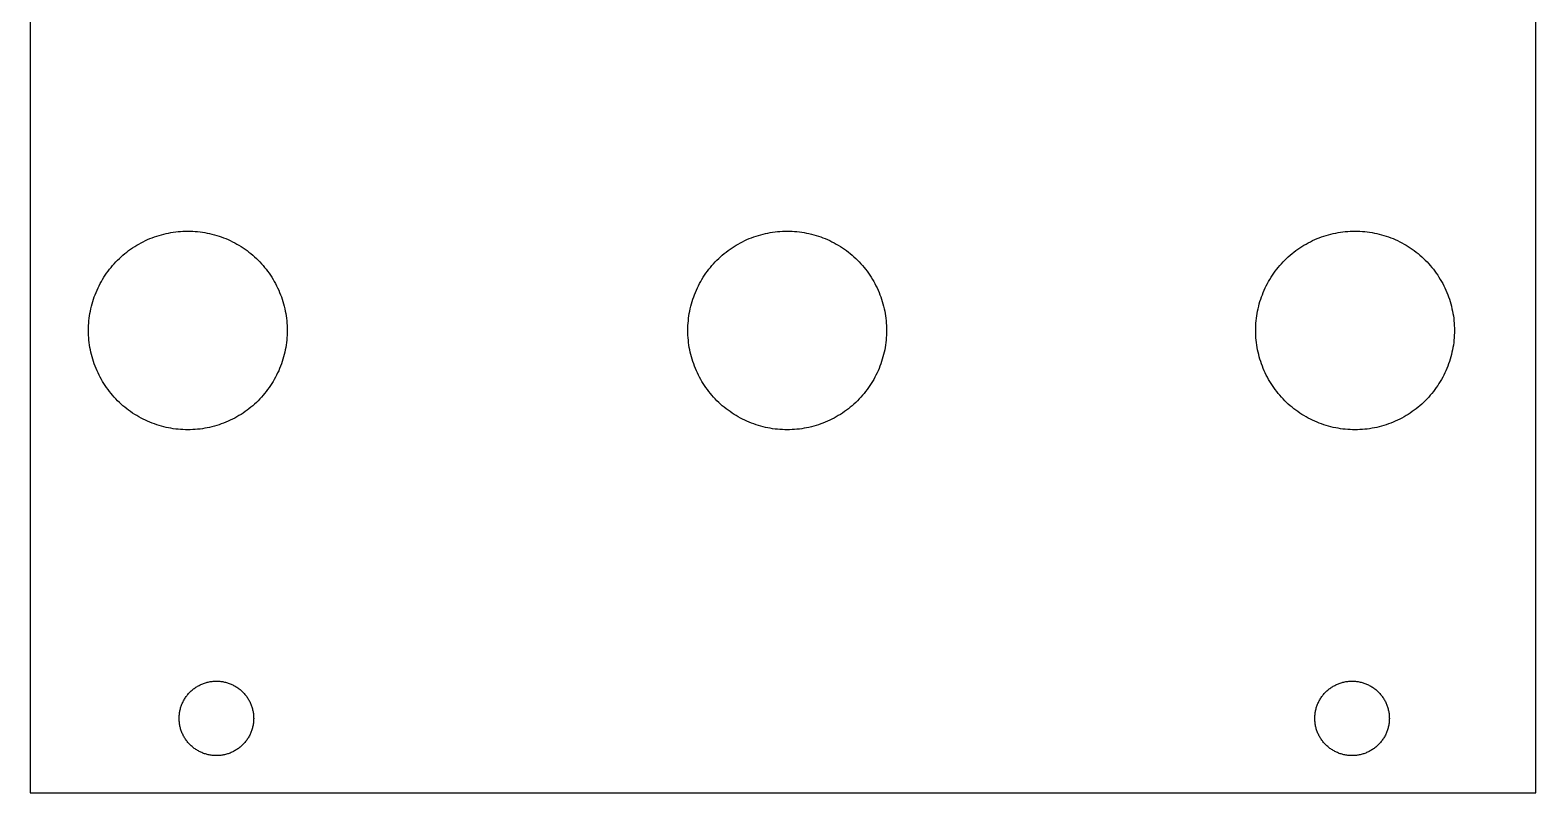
# Model space of a CAD drawing. Extents: x 2 to 63, y 0 to 129.
# Drawn here: x 2 to 62.6, y 0.3 to 31 of the extents above; entities that cross this region are included whole.
import ezdxf

# ---------------------------------------------------------------- set-up
doc = ezdxf.new("R2010")
doc.units = 0

msp = doc.modelspace()

# ---------------------------------------------------------------- linework, layer by layer
at = {"color": 34, "true_color": 0x008000}
for points in [[(2.01041, 0.3175, 0), (62.630304, 0.3175, 0), (62.630304, 128.817624, 0), (2.01041, 128.817624, 0), (2.01041, 0.3175, 0)], [(4.360418, 18.937478, 0), (4.361688, 19.035522, 0), (4.365244, 19.13382, 0), (4.37134, 19.23161, 0), (4.379722, 19.329654, 0), (4.39039, 19.42719, 0), (4.403598, 19.524472, 0), (4.419346, 19.621246, 0), (4.43738, 19.717766, 0), (4.4577, 19.813778, 0), (4.480306, 19.909282, 0), (4.505198, 20.004278, 0), (4.53263, 20.098512, 0), (4.562348, 20.192238, 0), (4.594352, 20.284948, 0), (4.628388, 20.37715, 0), (4.664964, 20.468082, 0), (4.703572, 20.558506, 0), (4.744466, 20.64766, 0), (4.787646, 20.735798, 0), (4.832858, 20.823174, 0), (4.880102, 20.909026, 0), (4.929378, 20.993862, 0), (4.98094, 21.077428, 0), (5.034534, 21.159724, 0), (5.09016, 21.24075, 0), (5.147564, 21.320252, 0), (5.207, 21.398484, 0), (5.268468, 21.474938, 0), (5.33146, 21.550122, 0), (5.396738, 21.623782, 0), (5.46354, 21.695664, 0), (5.531866, 21.766022, 0), (5.602224, 21.834348, 0), (5.674106, 21.90115, 0), (5.747766, 21.966428, 0), (5.82295, 22.02942, 0), (5.899404, 22.090888, 0), (5.977636, 22.150324, 0), (6.057138, 22.207728, 0), (6.138164, 22.263354, 0), (6.22046, 22.316948, 0), (6.304026, 22.36851, 0), (6.388862, 22.417786, 0), (6.474714, 22.46503, 0), (6.56209, 22.510242, 0), (6.650228, 22.553422, 0), (6.739382, 22.594316, 0), (6.829806, 22.632924, 0), (6.920738, 22.6695, 0), (7.01294, 22.703536, 0), (7.10565, 22.73554, 0), (7.199376, 22.765258, 0), (7.29361, 22.79269, 0), (7.388606, 22.817582, 0), (7.48411, 22.840188, 0), (7.580122, 22.860508, 0), (7.676642, 22.878542, 0), (7.773416, 22.89429, 0), (7.870698, 22.907498, 0), (7.968234, 22.918166, 0), (8.066278, 22.926548, 0), (8.164068, 22.932644, 0), (8.262366, 22.9362, 0), (8.36041, 22.93747, 0), (8.458454, 22.9362, 0), (8.556752, 22.932644, 0), (8.654542, 22.926548, 0), (8.752586, 22.918166, 0), (8.850122, 22.907498, 0), (8.947404, 22.89429, 0), (9.044178, 22.878542, 0), (9.140698, 22.860508, 0), (9.23671, 22.840188, 0), (9.332214, 22.817582, 0), (9.42721, 22.79269, 0), (9.521444, 22.765258, 0), (9.61517, 22.73554, 0), (9.70788, 22.703536, 0), (9.800082, 22.6695, 0), (9.891014, 22.632924, 0), (9.981438, 22.594316, 0), (10.070592, 22.553422, 0), (10.15873, 22.510242, 0), (10.246106, 22.46503, 0), (10.331958, 22.417786, 0), (10.416794, 22.36851, 0), (10.50036, 22.316948, 0), (10.582656, 22.263354, 0), (10.663682, 22.207728, 0), (10.743184, 22.150324, 0), (10.821416, 22.090888, 0), (10.89787, 22.02942, 0), (10.973054, 21.966428, 0), (11.046714, 21.90115, 0), (11.118596, 21.834348, 0), (11.188954, 21.766022, 0), (11.25728, 21.695664, 0), (11.324082, 21.623782, 0), (11.38936, 21.550122, 0), (11.452352, 21.474938, 0), (11.51382, 21.398484, 0), (11.573256, 21.320252, 0), (11.63066, 21.24075, 0), (11.686286, 21.159724, 0), (11.73988, 21.077428, 0), (11.791442, 20.993862, 0), (11.840718, 20.909026, 0), (11.887962, 20.823174, 0), (11.933174, 20.735798, 0), (11.976354, 20.64766, 0), (12.017248, 20.558506, 0), (12.055856, 20.468082, 0), (12.092432, 20.37715, 0), (12.126468, 20.284948, 0), (12.158472, 20.192238, 0), (12.18819, 20.098512, 0), (12.215622, 20.004278, 0), (12.240514, 19.909282, 0), (12.26312, 19.813778, 0), (12.28344, 19.717766, 0), (12.301474, 19.621246, 0), (12.317222, 19.524472, 0), (12.33043, 19.42719, 0), (12.341098, 19.329654, 0), (12.34948, 19.23161, 0), (12.355576, 19.13382, 0), (12.359132, 19.035522, 0), (12.360402, 18.937478, 0), (12.359132, 18.839434, 0), (12.355576, 18.741136, 0), (12.34948, 18.643346, 0), (12.341098, 18.545302, 0), (12.33043, 18.447766, 0), (12.317222, 18.350484, 0), (12.301474, 18.25371, 0), (12.28344, 18.15719, 0), (12.26312, 18.061178, 0), (12.240514, 17.965674, 0), (12.215622, 17.870678, 0), (12.18819, 17.776444, 0), (12.158472, 17.682718, 0), (12.126468, 17.590008, 0), (12.092432, 17.497806, 0), (12.055856, 17.406874, 0), (12.017248, 17.31645, 0), (11.976354, 17.227296, 0), (11.933174, 17.139158, 0), (11.887962, 17.051782, 0), (11.840718, 16.96593, 0), (11.791442, 16.881094, 0), (11.73988, 16.797528, 0), (11.686286, 16.715232, 0), (11.63066, 16.634206, 0), (11.573256, 16.554704, 0), (11.51382, 16.476472, 0), (11.452352, 16.400018, 0), (11.38936, 16.324834, 0), (11.324082, 16.251174, 0), (11.25728, 16.179292, 0), (11.188954, 16.108934, 0), (11.118596, 16.040608, 0), (11.046714, 15.973806, 0), (10.973054, 15.908528, 0), (10.89787, 15.845536, 0), (10.821416, 15.784068, 0), (10.743184, 15.724632, 0), (10.663682, 15.667228, 0), (10.582656, 15.611602, 0), (10.50036, 15.558008, 0), (10.416794, 15.506446, 0), (10.331958, 15.45717, 0), (10.246106, 15.409926, 0), (10.15873, 15.364714, 0), (10.070592, 15.321534, 0), (9.981438, 15.28064, 0), (9.891014, 15.242032, 0), (9.800082, 15.205456, 0), (9.70788, 15.17142, 0), (9.61517, 15.139416, 0), (9.521444, 15.109698, 0), (9.42721, 15.082266, 0), (9.332214, 15.057374, 0), (9.23671, 15.034768, 0), (9.140698, 15.014448, 0), (9.044178, 14.996414, 0), (8.947404, 14.980666, 0), (8.850122, 14.967458, 0), (8.752586, 14.95679, 0), (8.654542, 14.948408, 0), (8.556752, 14.942312, 0), (8.458454, 14.938756, 0), (8.36041, 14.937486, 0), (8.262366, 14.938756, 0), (8.164068, 14.942312, 0), (8.066278, 14.948408, 0), (7.968234, 14.95679, 0), (7.870698, 14.967458, 0), (7.773416, 14.980666, 0), (7.676642, 14.996414, 0), (7.580122, 15.014448, 0), (7.48411, 15.034768, 0), (7.388606, 15.057374, 0), (7.29361, 15.082266, 0), (7.199376, 15.109698, 0), (7.10565, 15.139416, 0), (7.01294, 15.17142, 0), (6.920738, 15.205456, 0), (6.829806, 15.242032, 0), (6.739382, 15.28064, 0), (6.650228, 15.321534, 0), (6.56209, 15.364714, 0), (6.474714, 15.409926, 0), (6.388862, 15.45717, 0), (6.304026, 15.506446, 0), (6.22046, 15.558008, 0), (6.138164, 15.611602, 0), (6.057138, 15.667228, 0), (5.977636, 15.724632, 0), (5.899404, 15.784068, 0), (5.82295, 15.845536, 0), (5.747766, 15.908528, 0), (5.674106, 15.973806, 0), (5.602224, 16.040608, 0), (5.531866, 16.108934, 0), (5.46354, 16.179292, 0), (5.396738, 16.251174, 0), (5.33146, 16.324834, 0), (5.268468, 16.400018, 0), (5.207, 16.476472, 0), (5.147564, 16.554704, 0), (5.09016, 16.634206, 0), (5.034534, 16.715232, 0), (4.98094, 16.797528, 0), (4.929378, 16.881094, 0), (4.880102, 16.96593, 0), (4.832858, 17.051782, 0), (4.787646, 17.139158, 0), (4.744466, 17.227296, 0), (4.703572, 17.31645, 0), (4.664964, 17.406874, 0), (4.628388, 17.497806, 0), (4.594352, 17.590008, 0), (4.562348, 17.682718, 0), (4.53263, 17.776444, 0), (4.505198, 17.870678, 0), (4.480306, 17.965674, 0), (4.4577, 18.061178, 0), (4.43738, 18.15719, 0), (4.419346, 18.25371, 0), (4.403598, 18.350484, 0), (4.39039, 18.447766, 0), (4.379722, 18.545302, 0), (4.37134, 18.643346, 0), (4.365244, 18.741136, 0), (4.361688, 18.839434, 0), (4.360418, 18.937478, 0)], [(28.490418, 18.937478, 0), (28.491688, 19.035522, 0), (28.495244, 19.13382, 0), (28.50134, 19.23161, 0), (28.509722, 19.329654, 0), (28.52039, 19.42719, 0), (28.533598, 19.524472, 0), (28.549346, 19.621246, 0), (28.56738, 19.717766, 0), (28.5877, 19.813778, 0), (28.610306, 19.909282, 0), (28.635198, 20.004278, 0), (28.66263, 20.098512, 0), (28.692348, 20.192238, 0), (28.724352, 20.284948, 0), (28.758388, 20.37715, 0), (28.794964, 20.468082, 0), (28.833572, 20.558506, 0), (28.874466, 20.64766, 0), (28.917646, 20.735798, 0), (28.962858, 20.823174, 0), (29.010102, 20.909026, 0), (29.059378, 20.993862, 0), (29.11094, 21.077428, 0), (29.164534, 21.159724, 0), (29.22016, 21.24075, 0), (29.277564, 21.320252, 0), (29.337, 21.398484, 0), (29.398468, 21.474938, 0), (29.46146, 21.550122, 0), (29.526738, 21.623782, 0), (29.59354, 21.695664, 0), (29.661866, 21.766022, 0), (29.732224, 21.834348, 0), (29.804106, 21.90115, 0), (29.877766, 21.966428, 0), (29.95295, 22.02942, 0), (30.029404, 22.090888, 0), (30.107636, 22.150324, 0), (30.187138, 22.207728, 0), (30.268164, 22.263354, 0), (30.35046, 22.316948, 0), (30.434026, 22.36851, 0), (30.518862, 22.417786, 0), (30.604714, 22.46503, 0), (30.69209, 22.510242, 0), (30.780228, 22.553422, 0), (30.869382, 22.594316, 0), (30.959806, 22.632924, 0), (31.050738, 22.6695, 0), (31.14294, 22.703536, 0), (31.23565, 22.73554, 0), (31.329376, 22.765258, 0), (31.42361, 22.79269, 0), (31.518606, 22.817582, 0), (31.61411, 22.840188, 0), (31.710122, 22.860508, 0), (31.806642, 22.878542, 0), (31.903416, 22.89429, 0), (32.000698, 22.907498, 0), (32.098234, 22.918166, 0), (32.196278, 22.926548, 0), (32.294068, 22.932644, 0), (32.392366, 22.9362, 0), (32.49041, 22.93747, 0), (32.588454, 22.9362, 0), (32.686752, 22.932644, 0), (32.784542, 22.926548, 0), (32.882586, 22.918166, 0), (32.980122, 22.907498, 0), (33.077404, 22.89429, 0), (33.174178, 22.878542, 0), (33.270698, 22.860508, 0), (33.36671, 22.840188, 0), (33.462214, 22.817582, 0), (33.55721, 22.79269, 0), (33.651444, 22.765258, 0), (33.74517, 22.73554, 0), (33.83788, 22.703536, 0), (33.930082, 22.6695, 0), (34.021014, 22.632924, 0), (34.111438, 22.594316, 0), (34.200592, 22.553422, 0), (34.28873, 22.510242, 0), (34.376106, 22.46503, 0), (34.461958, 22.417786, 0), (34.546794, 22.36851, 0), (34.63036, 22.316948, 0), (34.712656, 22.263354, 0), (34.793682, 22.207728, 0), (34.873184, 22.150324, 0), (34.951416, 22.090888, 0), (35.02787, 22.02942, 0), (35.103054, 21.966428, 0), (35.176714, 21.90115, 0), (35.248596, 21.834348, 0), (35.318954, 21.766022, 0), (35.38728, 21.695664, 0), (35.454082, 21.623782, 0), (35.51936, 21.550122, 0), (35.582352, 21.474938, 0), (35.64382, 21.398484, 0), (35.703256, 21.320252, 0), (35.76066, 21.24075, 0), (35.816286, 21.159724, 0), (35.86988, 21.077428, 0), (35.921442, 20.993862, 0), (35.970718, 20.909026, 0), (36.017962, 20.823174, 0), (36.063174, 20.735798, 0), (36.106354, 20.64766, 0), (36.147248, 20.558506, 0), (36.185856, 20.468082, 0), (36.222432, 20.37715, 0), (36.256468, 20.284948, 0), (36.288472, 20.192238, 0), (36.31819, 20.098512, 0), (36.345622, 20.004278, 0), (36.370514, 19.909282, 0), (36.39312, 19.813778, 0), (36.41344, 19.717766, 0), (36.431474, 19.621246, 0), (36.447222, 19.524472, 0), (36.46043, 19.42719, 0), (36.471098, 19.329654, 0), (36.47948, 19.23161, 0), (36.485576, 19.13382, 0), (36.489132, 19.035522, 0), (36.490402, 18.937478, 0), (36.489132, 18.839434, 0), (36.485576, 18.741136, 0), (36.47948, 18.643346, 0), (36.471098, 18.545302, 0), (36.46043, 18.447766, 0), (36.447222, 18.350484, 0), (36.431474, 18.25371, 0), (36.41344, 18.15719, 0), (36.39312, 18.061178, 0), (36.370514, 17.965674, 0), (36.345622, 17.870678, 0), (36.31819, 17.776444, 0), (36.288472, 17.682718, 0), (36.256468, 17.590008, 0), (36.222432, 17.497806, 0), (36.185856, 17.406874, 0), (36.147248, 17.31645, 0), (36.106354, 17.227296, 0), (36.063174, 17.139158, 0), (36.017962, 17.051782, 0), (35.970718, 16.96593, 0), (35.921442, 16.881094, 0), (35.86988, 16.797528, 0), (35.816286, 16.715232, 0), (35.76066, 16.634206, 0), (35.703256, 16.554704, 0), (35.64382, 16.476472, 0), (35.582352, 16.400018, 0), (35.51936, 16.324834, 0), (35.454082, 16.251174, 0), (35.38728, 16.179292, 0), (35.318954, 16.108934, 0), (35.248596, 16.040608, 0), (35.176714, 15.973806, 0), (35.103054, 15.908528, 0), (35.02787, 15.845536, 0), (34.951416, 15.784068, 0), (34.873184, 15.724632, 0), (34.793682, 15.667228, 0), (34.712656, 15.611602, 0), (34.63036, 15.558008, 0), (34.546794, 15.506446, 0), (34.461958, 15.45717, 0), (34.376106, 15.409926, 0), (34.28873, 15.364714, 0), (34.200592, 15.321534, 0), (34.111438, 15.28064, 0), (34.021014, 15.242032, 0), (33.930082, 15.205456, 0), (33.83788, 15.17142, 0), (33.74517, 15.139416, 0), (33.651444, 15.109698, 0), (33.55721, 15.082266, 0), (33.462214, 15.057374, 0), (33.36671, 15.034768, 0), (33.270698, 15.014448, 0), (33.174178, 14.996414, 0), (33.077404, 14.980666, 0), (32.980122, 14.967458, 0), (32.882586, 14.95679, 0), (32.784542, 14.948408, 0), (32.686752, 14.942312, 0), (32.588454, 14.938756, 0), (32.49041, 14.937486, 0), (32.392366, 14.938756, 0), (32.294068, 14.942312, 0), (32.196278, 14.948408, 0), (32.098234, 14.95679, 0), (32.000698, 14.967458, 0), (31.903416, 14.980666, 0), (31.806642, 14.996414, 0), (31.710122, 15.014448, 0), (31.61411, 15.034768, 0), (31.518606, 15.057374, 0), (31.42361, 15.082266, 0), (31.329376, 15.109698, 0), (31.23565, 15.139416, 0), (31.14294, 15.17142, 0), (31.050738, 15.205456, 0), (30.959806, 15.242032, 0), (30.869382, 15.28064, 0), (30.780228, 15.321534, 0), (30.69209, 15.364714, 0), (30.604714, 15.409926, 0), (30.518862, 15.45717, 0), (30.434026, 15.506446, 0), (30.35046, 15.558008, 0), (30.268164, 15.611602, 0), (30.187138, 15.667228, 0), (30.107636, 15.724632, 0), (30.029404, 15.784068, 0), (29.95295, 15.845536, 0), (29.877766, 15.908528, 0), (29.804106, 15.973806, 0), (29.732224, 16.040608, 0), (29.661866, 16.108934, 0), (29.59354, 16.179292, 0), (29.526738, 16.251174, 0), (29.46146, 16.324834, 0), (29.398468, 16.400018, 0), (29.337, 16.476472, 0), (29.277564, 16.554704, 0), (29.22016, 16.634206, 0), (29.164534, 16.715232, 0), (29.11094, 16.797528, 0), (29.059378, 16.881094, 0), (29.010102, 16.96593, 0), (28.962858, 17.051782, 0), (28.917646, 17.139158, 0), (28.874466, 17.227296, 0), (28.833572, 17.31645, 0), (28.794964, 17.406874, 0), (28.758388, 17.497806, 0), (28.724352, 17.590008, 0), (28.692348, 17.682718, 0), (28.66263, 17.776444, 0), (28.635198, 17.870678, 0), (28.610306, 17.965674, 0), (28.5877, 18.061178, 0), (28.56738, 18.15719, 0), (28.549346, 18.25371, 0), (28.533598, 18.350484, 0), (28.52039, 18.447766, 0), (28.509722, 18.545302, 0), (28.50134, 18.643346, 0), (28.495244, 18.741136, 0), (28.491688, 18.839434, 0), (28.490418, 18.937478, 0)], [(51.350418, 18.937478, 0), (51.351688, 19.035522, 0), (51.355244, 19.13382, 0), (51.36134, 19.23161, 0), (51.369722, 19.329654, 0), (51.38039, 19.42719, 0), (51.393598, 19.524472, 0), (51.409346, 19.621246, 0), (51.42738, 19.717766, 0), (51.4477, 19.813778, 0), (51.470306, 19.909282, 0), (51.495198, 20.004278, 0), (51.52263, 20.098512, 0), (51.552348, 20.192238, 0), (51.584352, 20.284948, 0), (51.618388, 20.37715, 0), (51.654964, 20.468082, 0), (51.693572, 20.558506, 0), (51.734466, 20.64766, 0), (51.777646, 20.735798, 0), (51.822858, 20.823174, 0), (51.870102, 20.909026, 0), (51.919378, 20.993862, 0), (51.97094, 21.077428, 0), (52.024534, 21.159724, 0), (52.08016, 21.24075, 0), (52.137564, 21.320252, 0), (52.197, 21.398484, 0), (52.258468, 21.474938, 0), (52.32146, 21.550122, 0), (52.386738, 21.623782, 0), (52.45354, 21.695664, 0), (52.521866, 21.766022, 0), (52.592224, 21.834348, 0), (52.664106, 21.90115, 0), (52.737766, 21.966428, 0), (52.81295, 22.02942, 0), (52.889404, 22.090888, 0), (52.967636, 22.150324, 0), (53.047138, 22.207728, 0), (53.128164, 22.263354, 0), (53.21046, 22.316948, 0), (53.294026, 22.36851, 0), (53.378862, 22.417786, 0), (53.464714, 22.46503, 0), (53.55209, 22.510242, 0), (53.640228, 22.553422, 0), (53.729382, 22.594316, 0), (53.819806, 22.632924, 0), (53.910738, 22.6695, 0), (54.00294, 22.703536, 0), (54.09565, 22.73554, 0), (54.189376, 22.765258, 0), (54.28361, 22.79269, 0), (54.378606, 22.817582, 0), (54.47411, 22.840188, 0), (54.570122, 22.860508, 0), (54.666642, 22.878542, 0), (54.763416, 22.89429, 0), (54.860698, 22.907498, 0), (54.958234, 22.918166, 0), (55.056278, 22.926548, 0), (55.154068, 22.932644, 0), (55.252366, 22.9362, 0), (55.35041, 22.93747, 0), (55.448454, 22.9362, 0), (55.546752, 22.932644, 0), (55.644542, 22.926548, 0), (55.742586, 22.918166, 0), (55.840122, 22.907498, 0), (55.937404, 22.89429, 0), (56.034178, 22.878542, 0), (56.130698, 22.860508, 0), (56.22671, 22.840188, 0), (56.322214, 22.817582, 0), (56.41721, 22.79269, 0), (56.511444, 22.765258, 0), (56.60517, 22.73554, 0), (56.69788, 22.703536, 0), (56.790082, 22.6695, 0), (56.881014, 22.632924, 0), (56.971438, 22.594316, 0), (57.060592, 22.553422, 0), (57.14873, 22.510242, 0), (57.236106, 22.46503, 0), (57.321958, 22.417786, 0), (57.406794, 22.36851, 0), (57.49036, 22.316948, 0), (57.572656, 22.263354, 0), (57.653682, 22.207728, 0), (57.733184, 22.150324, 0), (57.811416, 22.090888, 0), (57.88787, 22.02942, 0), (57.963054, 21.966428, 0), (58.036714, 21.90115, 0), (58.108596, 21.834348, 0), (58.178954, 21.766022, 0), (58.24728, 21.695664, 0), (58.314082, 21.623782, 0), (58.37936, 21.550122, 0), (58.442352, 21.474938, 0), (58.50382, 21.398484, 0), (58.563256, 21.320252, 0), (58.62066, 21.24075, 0), (58.676286, 21.159724, 0), (58.72988, 21.077428, 0), (58.781442, 20.993862, 0), (58.830718, 20.909026, 0), (58.877962, 20.823174, 0), (58.923174, 20.735798, 0), (58.966354, 20.64766, 0), (59.007248, 20.558506, 0), (59.045856, 20.468082, 0), (59.082432, 20.37715, 0), (59.116468, 20.284948, 0), (59.148472, 20.192238, 0), (59.17819, 20.098512, 0), (59.205622, 20.004278, 0), (59.230514, 19.909282, 0), (59.25312, 19.813778, 0), (59.27344, 19.717766, 0), (59.291474, 19.621246, 0), (59.307222, 19.524472, 0), (59.32043, 19.42719, 0), (59.331098, 19.329654, 0), (59.33948, 19.23161, 0), (59.345576, 19.13382, 0), (59.349132, 19.035522, 0), (59.350402, 18.937478, 0), (59.349132, 18.839434, 0), (59.345576, 18.741136, 0), (59.33948, 18.643346, 0), (59.331098, 18.545302, 0), (59.32043, 18.447766, 0), (59.307222, 18.350484, 0), (59.291474, 18.25371, 0), (59.27344, 18.15719, 0), (59.25312, 18.061178, 0), (59.230514, 17.965674, 0), (59.205622, 17.870678, 0), (59.17819, 17.776444, 0), (59.148472, 17.682718, 0), (59.116468, 17.590008, 0), (59.082432, 17.497806, 0), (59.045856, 17.406874, 0), (59.007248, 17.31645, 0), (58.966354, 17.227296, 0), (58.923174, 17.139158, 0), (58.877962, 17.051782, 0), (58.830718, 16.96593, 0), (58.781442, 16.881094, 0), (58.72988, 16.797528, 0), (58.676286, 16.715232, 0), (58.62066, 16.634206, 0), (58.563256, 16.554704, 0), (58.50382, 16.476472, 0), (58.442352, 16.400018, 0), (58.37936, 16.324834, 0), (58.314082, 16.251174, 0), (58.24728, 16.179292, 0), (58.178954, 16.108934, 0), (58.108596, 16.040608, 0), (58.036714, 15.973806, 0), (57.963054, 15.908528, 0), (57.88787, 15.845536, 0), (57.811416, 15.784068, 0), (57.733184, 15.724632, 0), (57.653682, 15.667228, 0), (57.572656, 15.611602, 0), (57.49036, 15.558008, 0), (57.406794, 15.506446, 0), (57.321958, 15.45717, 0), (57.236106, 15.409926, 0), (57.14873, 15.364714, 0), (57.060592, 15.321534, 0), (56.971438, 15.28064, 0), (56.881014, 15.242032, 0), (56.790082, 15.205456, 0), (56.69788, 15.17142, 0), (56.60517, 15.139416, 0), (56.511444, 15.109698, 0), (56.41721, 15.082266, 0), (56.322214, 15.057374, 0), (56.22671, 15.034768, 0), (56.130698, 15.014448, 0), (56.034178, 14.996414, 0), (55.937404, 14.980666, 0), (55.840122, 14.967458, 0), (55.742586, 14.95679, 0), (55.644542, 14.948408, 0), (55.546752, 14.942312, 0), (55.448454, 14.938756, 0), (55.35041, 14.937486, 0), (55.252366, 14.938756, 0), (55.154068, 14.942312, 0), (55.056278, 14.948408, 0), (54.958234, 14.95679, 0), (54.860698, 14.967458, 0), (54.763416, 14.980666, 0), (54.666642, 14.996414, 0), (54.570122, 15.014448, 0), (54.47411, 15.034768, 0), (54.378606, 15.057374, 0), (54.28361, 15.082266, 0), (54.189376, 15.109698, 0), (54.09565, 15.139416, 0), (54.00294, 15.17142, 0), (53.910738, 15.205456, 0), (53.819806, 15.242032, 0), (53.729382, 15.28064, 0), (53.640228, 15.321534, 0), (53.55209, 15.364714, 0), (53.464714, 15.409926, 0), (53.378862, 15.45717, 0), (53.294026, 15.506446, 0), (53.21046, 15.558008, 0), (53.128164, 15.611602, 0), (53.047138, 15.667228, 0), (52.967636, 15.724632, 0), (52.889404, 15.784068, 0), (52.81295, 15.845536, 0), (52.737766, 15.908528, 0), (52.664106, 15.973806, 0), (52.592224, 16.040608, 0), (52.521866, 16.108934, 0), (52.45354, 16.179292, 0), (52.386738, 16.251174, 0), (52.32146, 16.324834, 0), (52.258468, 16.400018, 0), (52.197, 16.476472, 0), (52.137564, 16.554704, 0), (52.08016, 16.634206, 0), (52.024534, 16.715232, 0), (51.97094, 16.797528, 0), (51.919378, 16.881094, 0), (51.870102, 16.96593, 0), (51.822858, 17.051782, 0), (51.777646, 17.139158, 0), (51.734466, 17.227296, 0), (51.693572, 17.31645, 0), (51.654964, 17.406874, 0), (51.618388, 17.497806, 0), (51.584352, 17.590008, 0), (51.552348, 17.682718, 0), (51.52263, 17.776444, 0), (51.495198, 17.870678, 0), (51.470306, 17.965674, 0), (51.4477, 18.061178, 0), (51.42738, 18.15719, 0), (51.409346, 18.25371, 0), (51.393598, 18.350484, 0), (51.38039, 18.447766, 0), (51.369722, 18.545302, 0), (51.36134, 18.643346, 0), (51.355244, 18.741136, 0), (51.351688, 18.839434, 0), (51.350418, 18.937478, 0)], [(8.010144, 3.317494, 0), (8.010652, 3.356356, 0), (8.012176, 3.395472, 0), (8.014716, 3.434334, 0), (8.018272, 3.472942, 0), (8.022844, 3.511804, 0), (8.028432, 3.550158, 0), (8.034782, 3.588512, 0), (8.042402, 3.626866, 0), (8.051038, 3.664966, 0), (8.060436, 3.702558, 0), (8.07085, 3.74015, 0), (8.08228, 3.777234, 0), (8.094726, 3.814318, 0), (8.108188, 3.850894, 0), (8.122412, 3.886962, 0), (8.137652, 3.922776, 0), (8.153908, 3.958336, 0), (8.170926, 3.993388, 0), (8.18896, 4.027932, 0), (8.20801, 4.061968, 0), (8.227568, 4.095496, 0), (8.248396, 4.128516, 0), (8.269732, 4.161028, 0), (8.292084, 4.193032, 0), (8.315198, 4.224274, 0), (8.339074, 4.255008, 0), (8.363966, 4.28498, 0), (8.389366, 4.314444, 0), (8.415782, 4.343146, 0), (8.442706, 4.37134, 0), (8.470392, 4.398772, 0), (8.49884, 4.425442, 0), (8.527796, 4.451096, 0), (8.557768, 4.476242, 0), (8.587994, 4.500626, 0), (8.618982, 4.524248, 0), (8.650732, 4.546854, 0), (8.68299, 4.568952, 0), (8.715756, 4.58978, 0), (8.74903, 4.6101, 0), (8.782812, 4.629404, 0), (8.817102, 4.647946, 0), (8.8519, 4.665472, 0), (8.887206, 4.681982, 0), (8.922766, 4.69773, 0), (8.958834, 4.712462, 0), (8.995156, 4.726432, 0), (9.031986, 4.739386, 0), (9.06907, 4.751324, 0), (9.106408, 4.762246, 0), (9.144, 4.772152, 0), (9.181846, 4.781296, 0), (9.219946, 4.78917, 0), (9.2583, 4.796282, 0), (9.296654, 4.802378, 0), (9.335516, 4.807458, 0), (9.374124, 4.811522, 0), (9.412986, 4.81457, 0), (9.451848, 4.816602, 0), (9.49071, 4.817618, 0), (9.529826, 4.817618, 0), (9.568688, 4.816602, 0), (9.60755, 4.81457, 0), (9.646412, 4.811522, 0), (9.68502, 4.807458, 0), (9.723882, 4.802378, 0), (9.762236, 4.796282, 0), (9.80059, 4.78917, 0), (9.83869, 4.781296, 0), (9.876536, 4.772152, 0), (9.914128, 4.762246, 0), (9.951466, 4.751324, 0), (9.98855, 4.739386, 0), (10.02538, 4.726432, 0), (10.061702, 4.712462, 0), (10.09777, 4.69773, 0), (10.13333, 4.681982, 0), (10.168636, 4.665472, 0), (10.203434, 4.647946, 0), (10.237724, 4.629404, 0), (10.271506, 4.6101, 0), (10.30478, 4.58978, 0), (10.337546, 4.568952, 0), (10.369804, 4.546854, 0), (10.401554, 4.524248, 0), (10.432542, 4.500626, 0), (10.462768, 4.476242, 0), (10.49274, 4.451096, 0), (10.521696, 4.425442, 0), (10.550144, 4.398772, 0), (10.57783, 4.37134, 0), (10.604754, 4.343146, 0), (10.63117, 4.314444, 0), (10.65657, 4.28498, 0), (10.681462, 4.255008, 0), (10.705338, 4.224274, 0), (10.728452, 4.193032, 0), (10.750804, 4.161028, 0), (10.77214, 4.128516, 0), (10.792968, 4.095496, 0), (10.812526, 4.061968, 0), (10.831576, 4.027932, 0), (10.84961, 3.993388, 0), (10.866628, 3.958336, 0), (10.882884, 3.922776, 0), (10.898124, 3.886962, 0), (10.912348, 3.850894, 0), (10.92581, 3.814318, 0), (10.938256, 3.777234, 0), (10.949686, 3.74015, 0), (10.9601, 3.702558, 0), (10.969498, 3.664966, 0), (10.978134, 3.626866, 0), (10.985754, 3.588512, 0), (10.992104, 3.550158, 0), (10.997692, 3.511804, 0), (11.002264, 3.472942, 0), (11.00582, 3.434334, 0), (11.00836, 3.395472, 0), (11.009884, 3.356356, 0), (11.010392, 3.317494, 0), (11.009884, 3.278632, 0), (11.00836, 3.239516, 0), (11.00582, 3.200654, 0), (11.002264, 3.162046, 0), (10.997692, 3.123184, 0), (10.992104, 3.08483, 0), (10.985754, 3.046476, 0), (10.978134, 3.008122, 0), (10.969498, 2.970022, 0), (10.9601, 2.93243, 0), (10.949686, 2.894838, 0), (10.938256, 2.857754, 0), (10.92581, 2.82067, 0), (10.912348, 2.784094, 0), (10.898124, 2.748026, 0), (10.882884, 2.712212, 0), (10.866628, 2.676652, 0), (10.84961, 2.6416, 0), (10.831576, 2.607056, 0), (10.812526, 2.57302, 0), (10.792968, 2.539492, 0), (10.77214, 2.506472, 0), (10.750804, 2.47396, 0), (10.728452, 2.441956, 0), (10.705338, 2.410714, 0), (10.681462, 2.37998, 0), (10.65657, 2.350008, 0), (10.63117, 2.320544, 0), (10.604754, 2.291842, 0), (10.57783, 2.263648, 0), (10.550144, 2.236216, 0), (10.521696, 2.209546, 0), (10.49274, 2.183892, 0), (10.462768, 2.158746, 0), (10.432542, 2.134362, 0), (10.401554, 2.11074, 0), (10.369804, 2.088134, 0), (10.337546, 2.066036, 0), (10.30478, 2.045208, 0), (10.271506, 2.024888, 0), (10.237724, 2.005584, 0), (10.203434, 1.987042, 0), (10.168636, 1.969516, 0), (10.13333, 1.953006, 0), (10.09777, 1.937258, 0), (10.061702, 1.922526, 0), (10.02538, 1.908556, 0), (9.98855, 1.895602, 0), (9.951466, 1.883664, 0), (9.914128, 1.872742, 0), (9.876536, 1.862836, 0), (9.83869, 1.853692, 0), (9.80059, 1.845818, 0), (9.762236, 1.838706, 0), (9.723882, 1.83261, 0), (9.68502, 1.82753, 0), (9.646412, 1.823466, 0), (9.60755, 1.820418, 0), (9.568688, 1.818386, 0), (9.529826, 1.81737, 0), (9.49071, 1.81737, 0), (9.451848, 1.818386, 0), (9.412986, 1.820418, 0), (9.374124, 1.823466, 0), (9.335516, 1.82753, 0), (9.296654, 1.83261, 0), (9.2583, 1.838706, 0), (9.219946, 1.845818, 0), (9.181846, 1.853692, 0), (9.144, 1.862836, 0), (9.106408, 1.872742, 0), (9.06907, 1.883664, 0), (9.031986, 1.895602, 0), (8.995156, 1.908556, 0), (8.958834, 1.922526, 0), (8.922766, 1.937258, 0), (8.887206, 1.953006, 0), (8.8519, 1.969516, 0), (8.817102, 1.987042, 0), (8.782812, 2.005584, 0), (8.74903, 2.024888, 0), (8.715756, 2.045208, 0), (8.68299, 2.066036, 0), (8.650732, 2.088134, 0), (8.618982, 2.11074, 0), (8.587994, 2.134362, 0), (8.557768, 2.158746, 0), (8.527796, 2.183892, 0), (8.49884, 2.209546, 0), (8.470392, 2.236216, 0), (8.442706, 2.263648, 0), (8.415782, 2.291842, 0), (8.389366, 2.320544, 0), (8.363966, 2.350008, 0), (8.339074, 2.37998, 0), (8.315198, 2.410714, 0), (8.292084, 2.441956, 0), (8.269732, 2.47396, 0), (8.248396, 2.506472, 0), (8.227568, 2.539492, 0), (8.20801, 2.57302, 0), (8.18896, 2.607056, 0), (8.170926, 2.6416, 0), (8.153908, 2.676652, 0), (8.137652, 2.712212, 0), (8.122412, 2.748026, 0), (8.108188, 2.784094, 0), (8.094726, 2.82067, 0), (8.08228, 2.857754, 0), (8.07085, 2.894838, 0), (8.060436, 2.93243, 0), (8.051038, 2.970022, 0), (8.042402, 3.008122, 0), (8.034782, 3.046476, 0), (8.028432, 3.08483, 0), (8.022844, 3.123184, 0), (8.018272, 3.162046, 0), (8.014716, 3.200654, 0), (8.012176, 3.239516, 0), (8.010652, 3.278632, 0), (8.010144, 3.317494, 0)], [(53.730144, 3.317494, 0), (53.730652, 3.356356, 0), (53.732176, 3.395472, 0), (53.734716, 3.434334, 0), (53.738272, 3.472942, 0), (53.742844, 3.511804, 0), (53.748432, 3.550158, 0), (53.754782, 3.588512, 0), (53.762402, 3.626866, 0), (53.771038, 3.664966, 0), (53.780436, 3.702558, 0), (53.79085, 3.74015, 0), (53.80228, 3.777234, 0), (53.814726, 3.814318, 0), (53.828188, 3.850894, 0), (53.842412, 3.886962, 0), (53.857652, 3.922776, 0), (53.873908, 3.958336, 0), (53.890926, 3.993388, 0), (53.90896, 4.027932, 0), (53.92801, 4.061968, 0), (53.947568, 4.095496, 0), (53.968396, 4.128516, 0), (53.989732, 4.161028, 0), (54.012084, 4.193032, 0), (54.035198, 4.224274, 0), (54.059074, 4.255008, 0), (54.083966, 4.28498, 0), (54.109366, 4.314444, 0), (54.135782, 4.343146, 0), (54.162706, 4.37134, 0), (54.190392, 4.398772, 0), (54.21884, 4.425442, 0), (54.247796, 4.451096, 0), (54.277768, 4.476242, 0), (54.307994, 4.500626, 0), (54.338982, 4.524248, 0), (54.370732, 4.546854, 0), (54.40299, 4.568952, 0), (54.435756, 4.58978, 0), (54.46903, 4.6101, 0), (54.502812, 4.629404, 0), (54.537102, 4.647946, 0), (54.5719, 4.665472, 0), (54.607206, 4.681982, 0), (54.642766, 4.69773, 0), (54.678834, 4.712462, 0), (54.715156, 4.726432, 0), (54.751986, 4.739386, 0), (54.78907, 4.751324, 0), (54.826408, 4.762246, 0), (54.864, 4.772152, 0), (54.901846, 4.781296, 0), (54.939946, 4.78917, 0), (54.9783, 4.796282, 0), (55.016654, 4.802378, 0), (55.055516, 4.807458, 0), (55.094124, 4.811522, 0), (55.132986, 4.81457, 0), (55.171848, 4.816602, 0), (55.21071, 4.817618, 0), (55.249826, 4.817618, 0), (55.288688, 4.816602, 0), (55.32755, 4.81457, 0), (55.366412, 4.811522, 0), (55.40502, 4.807458, 0), (55.443882, 4.802378, 0), (55.482236, 4.796282, 0), (55.52059, 4.78917, 0), (55.55869, 4.781296, 0), (55.596536, 4.772152, 0), (55.634128, 4.762246, 0), (55.671466, 4.751324, 0), (55.70855, 4.739386, 0), (55.74538, 4.726432, 0), (55.781702, 4.712462, 0), (55.81777, 4.69773, 0), (55.85333, 4.681982, 0), (55.888636, 4.665472, 0), (55.923434, 4.647946, 0), (55.957724, 4.629404, 0), (55.991506, 4.6101, 0), (56.02478, 4.58978, 0), (56.057546, 4.568952, 0), (56.089804, 4.546854, 0), (56.121554, 4.524248, 0), (56.152542, 4.500626, 0), (56.182768, 4.476242, 0), (56.21274, 4.451096, 0), (56.241696, 4.425442, 0), (56.270144, 4.398772, 0), (56.29783, 4.37134, 0), (56.324754, 4.343146, 0), (56.35117, 4.314444, 0), (56.37657, 4.28498, 0), (56.401462, 4.255008, 0), (56.425338, 4.224274, 0), (56.448452, 4.193032, 0), (56.470804, 4.161028, 0), (56.49214, 4.128516, 0), (56.512968, 4.095496, 0), (56.532526, 4.061968, 0), (56.551576, 4.027932, 0), (56.56961, 3.993388, 0), (56.586628, 3.958336, 0), (56.602884, 3.922776, 0), (56.618124, 3.886962, 0), (56.632348, 3.850894, 0), (56.64581, 3.814318, 0), (56.658256, 3.777234, 0), (56.669686, 3.74015, 0), (56.6801, 3.702558, 0), (56.689498, 3.664966, 0), (56.698134, 3.626866, 0), (56.705754, 3.588512, 0), (56.712104, 3.550158, 0), (56.717692, 3.511804, 0), (56.722264, 3.472942, 0), (56.72582, 3.434334, 0), (56.72836, 3.395472, 0), (56.729884, 3.356356, 0), (56.730392, 3.317494, 0), (56.729884, 3.278632, 0), (56.72836, 3.239516, 0), (56.72582, 3.200654, 0), (56.722264, 3.162046, 0), (56.717692, 3.123184, 0), (56.712104, 3.08483, 0), (56.705754, 3.046476, 0), (56.698134, 3.008122, 0), (56.689498, 2.970022, 0), (56.6801, 2.93243, 0), (56.669686, 2.894838, 0), (56.658256, 2.857754, 0), (56.64581, 2.82067, 0), (56.632348, 2.784094, 0), (56.618124, 2.748026, 0), (56.602884, 2.712212, 0), (56.586628, 2.676652, 0), (56.56961, 2.6416, 0), (56.551576, 2.607056, 0), (56.532526, 2.57302, 0), (56.512968, 2.539492, 0), (56.49214, 2.506472, 0), (56.470804, 2.47396, 0), (56.448452, 2.441956, 0), (56.425338, 2.410714, 0), (56.401462, 2.37998, 0), (56.37657, 2.350008, 0), (56.35117, 2.320544, 0), (56.324754, 2.291842, 0), (56.29783, 2.263648, 0), (56.270144, 2.236216, 0), (56.241696, 2.209546, 0), (56.21274, 2.183892, 0), (56.182768, 2.158746, 0), (56.152542, 2.134362, 0), (56.121554, 2.11074, 0), (56.089804, 2.088134, 0), (56.057546, 2.066036, 0), (56.02478, 2.045208, 0), (55.991506, 2.024888, 0), (55.957724, 2.005584, 0), (55.923434, 1.987042, 0), (55.888636, 1.969516, 0), (55.85333, 1.953006, 0), (55.81777, 1.937258, 0), (55.781702, 1.922526, 0), (55.74538, 1.908556, 0), (55.70855, 1.895602, 0), (55.671466, 1.883664, 0), (55.634128, 1.872742, 0), (55.596536, 1.862836, 0), (55.55869, 1.853692, 0), (55.52059, 1.845818, 0), (55.482236, 1.838706, 0), (55.443882, 1.83261, 0), (55.40502, 1.82753, 0), (55.366412, 1.823466, 0), (55.32755, 1.820418, 0), (55.288688, 1.818386, 0), (55.249826, 1.81737, 0), (55.21071, 1.81737, 0), (55.171848, 1.818386, 0), (55.132986, 1.820418, 0), (55.094124, 1.823466, 0), (55.055516, 1.82753, 0), (55.016654, 1.83261, 0), (54.9783, 1.838706, 0), (54.939946, 1.845818, 0), (54.901846, 1.853692, 0), (54.864, 1.862836, 0), (54.826408, 1.872742, 0), (54.78907, 1.883664, 0), (54.751986, 1.895602, 0), (54.715156, 1.908556, 0), (54.678834, 1.922526, 0), (54.642766, 1.937258, 0), (54.607206, 1.953006, 0), (54.5719, 1.969516, 0), (54.537102, 1.987042, 0), (54.502812, 2.005584, 0), (54.46903, 2.024888, 0), (54.435756, 2.045208, 0), (54.40299, 2.066036, 0), (54.370732, 2.088134, 0), (54.338982, 2.11074, 0), (54.307994, 2.134362, 0), (54.277768, 2.158746, 0), (54.247796, 2.183892, 0), (54.21884, 2.209546, 0), (54.190392, 2.236216, 0), (54.162706, 2.263648, 0), (54.135782, 2.291842, 0), (54.109366, 2.320544, 0), (54.083966, 2.350008, 0), (54.059074, 2.37998, 0), (54.035198, 2.410714, 0), (54.012084, 2.441956, 0), (53.989732, 2.47396, 0), (53.968396, 2.506472, 0), (53.947568, 2.539492, 0), (53.92801, 2.57302, 0), (53.90896, 2.607056, 0), (53.890926, 2.6416, 0), (53.873908, 2.676652, 0), (53.857652, 2.712212, 0), (53.842412, 2.748026, 0), (53.828188, 2.784094, 0), (53.814726, 2.82067, 0), (53.80228, 2.857754, 0), (53.79085, 2.894838, 0), (53.780436, 2.93243, 0), (53.771038, 2.970022, 0), (53.762402, 3.008122, 0), (53.754782, 3.046476, 0), (53.748432, 3.08483, 0), (53.742844, 3.123184, 0), (53.738272, 3.162046, 0), (53.734716, 3.200654, 0), (53.732176, 3.239516, 0), (53.730652, 3.278632, 0), (53.730144, 3.317494, 0)]]:
    msp.add_polyline3d(points, close=True, dxfattribs=at)

doc.saveas('drawing.dxf')
